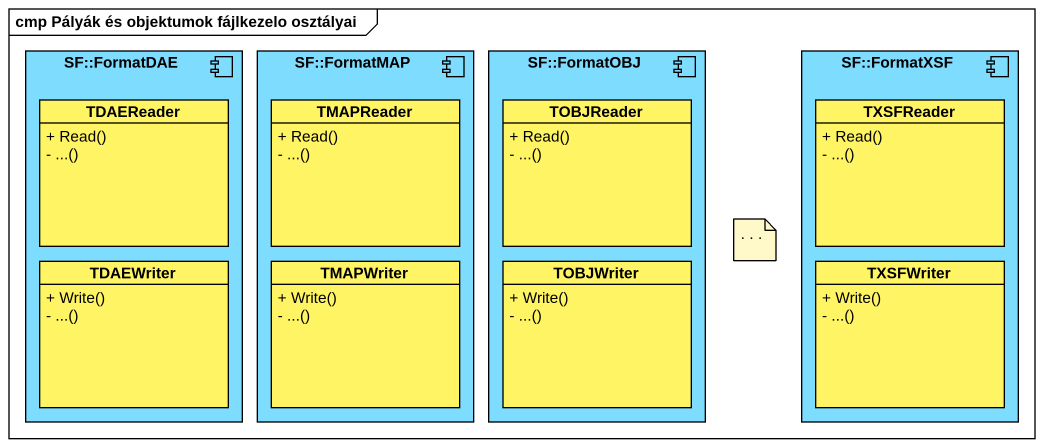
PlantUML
@startuml
mainframe cmp Pályák és objektumok fájlkezelo osztályai
hide circle
hide empty members
skinparam classAttributeIconSize 0
component "SF::FormatDAE" as SF_FormatDAE #7EDCFF {
  class TDAEReader #FFF464 {
    + Read()
    - ...()
  }
  class TDAEWriter #FFF464 {
    + Write()
    - ...()
  }
}
component "SF::FormatMAP" as SF_FormatMAP #7EDCFF {
  class TMAPReader #FFF464 {
    + Read()
    - ...()
  }
  class TMAPWriter #FFF464 {
    + Write()
    - ...()
  }
}
component "SF::FormatOBJ" as SF_FormatOBJ #7EDCFF {
  class TOBJReader #FFF464 {
    + Read()
    - ...()
  }
  class TOBJWriter #FFF464 {
    + Write()
    - ...()
  }
}
component "SF::FormatXSF" as SF_FormatXSF #7EDCFF {
  class TXSFReader #FFF464 {
    + Read()
    - ...()
  }
  class TXSFWriter #FFF464 {
    + Write()
    - ...()
  }
}
note as N1
  . . .
end note
@enduml
